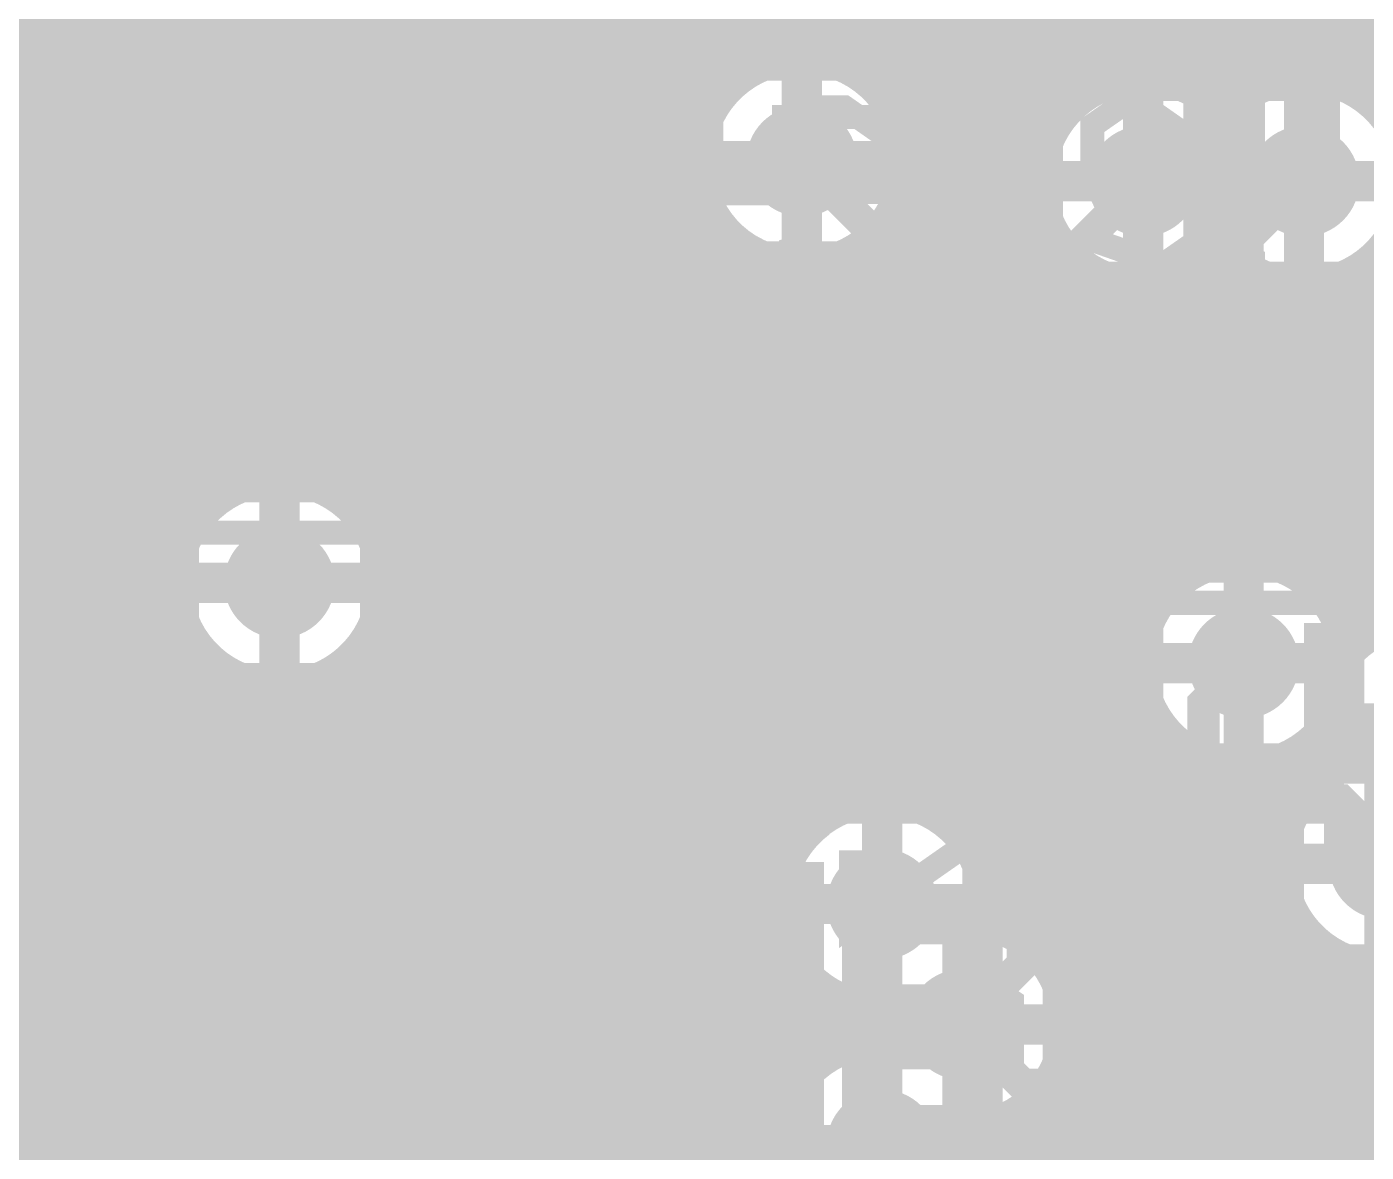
# Model space of a CAD drawing. Extents: x -7 to 100, y -42 to 30.
# Drawn here: x 51.74 to 60.21, y 18.12 to 25.23 of the extents above; entities that cross this region are included whole.
import ezdxf

# ---------------------------------------------------------------- set-up
doc = ezdxf.new("R2010")
doc.units = 0
doc.header["$MEASUREMENT"] = 0
doc.layers.get('0').update_dxf_attribs({"linetype": 'CONTINUOUS'})
for name, color, linetype in [('22-315-0_BOT', 7, 'CONTINUOUS'), ('22-315-0_DRD', 7, 'CONTINUOUS'), ('22-315-0_GND', 6, 'CONTINUOUS'), ('22-315-0_IN1', 4, 'CONTINUOUS'), ('22-315-0_SMB', 3, 'CONTINUOUS'), ('22-315-0_SMT', 5, 'CONTINUOUS'), ('22-315-0_SPB', 10, 'CONTINUOUS'), ('22-315-0_SPT', 14, 'CONTINUOUS'), ('22-315-0_SSB', 9, 'CONTINUOUS'), ('22-315-0_SST', 12, 'CONTINUOUS'), ('22-315-0_TOP', 11, 'CONTINUOUS'), ('THRUHOLE_TAP', 15, 'CONTINUOUS')]:
    doc.layers.add(name, color=color, linetype=linetype)

# ---------------------------------------------------------------- blocks, each defined once
blk = doc.blocks.new('RECTANGLE_8')
blk.add_solid([(0.4826, 0.4064), (0.4826, -0.4064), (-0.4826, 0.4064), (-0.4826, -0.4064)])
blk = doc.blocks.new('ROUND_56')
at = {"const_width": 0.35052}
blk.add_lwpolyline([(-0.17526, 0, 1), (0.17526, 0, 1)], format="xyb", close=True, dxfattribs=at)
blk = doc.blocks.new('ROUND_62')
at = {"const_width": 0.35052}
blk.add_lwpolyline([(-0.17526, 0, 1), (0.17526, 0, 1)], format="xyb", close=True, dxfattribs=at)
blk = doc.blocks.new('ROUND_65')
at = {"const_width": 0.35052}
blk.add_lwpolyline([(-0.17526, 0, 1), (0.17526, 0, 1)], format="xyb", close=True, dxfattribs=at)
blk = doc.blocks.new('ROUND_80')
at = {"const_width": 0.0635}
blk.add_lwpolyline([(-0.03175, 0, 1), (0.03175, 0, 1)], format="xyb", close=True, dxfattribs=at)
blk = doc.blocks.new('OBLONG_36')
at = {"const_width": 0.65024}
blk.add_lwpolyline([(0, 0.50038), (0, -0.50038)], dxfattribs=at)
at = {"const_width": 0.32512}
for points in [[(-0.16256, 0.50038, 1), (0.16256, 0.50038, 1)], [(-0.16256, -0.50038, 1), (0.16256, -0.50038, 1)]]:
    blk.add_lwpolyline(points, format="xyb", close=True, dxfattribs=at)
blk = doc.blocks.new('OBLONG_45')
at = {"const_width": 0.2794}
blk.add_lwpolyline([(0, 0.7493), (0, -0.7493)], dxfattribs=at)
at = {"const_width": 0.1397}
for points in [[(-0.06985, 0.7493, 1), (0.06985, 0.7493, 1)], [(-0.06985, -0.7493, 1), (0.06985, -0.7493, 1)]]:
    blk.add_lwpolyline(points, format="xyb", close=True, dxfattribs=at)
blk = doc.blocks.new('RECTANGLE_46')
blk.add_solid([(0.1397, 0.889), (0.1397, -0.889), (-0.1397, 0.889), (-0.1397, -0.889)])
blk = doc.blocks.new('OBLONG_47')
at = {"const_width": 0.2794}
blk.add_lwpolyline([(0.7493, 0), (-0.7493, 0)], dxfattribs=at)
at = {"const_width": 0.1397}
for points in [[(-0.81915, 0, 1), (-0.67945, 0, 1)], [(0.67945, 0, 1), (0.81915, 0, 1)]]:
    blk.add_lwpolyline(points, format="xyb", close=True, dxfattribs=at)
blk = doc.blocks.new('ROUND_83')
at = {"const_width": 0.10033}
blk.add_lwpolyline([(-0.050164, 0, 1), (0.050164, 0, 1)], format="xyb", close=True, dxfattribs=at)

msp = doc.modelspace()

# ---------------------------------------------------------------- linework, layer by layer
at = {"layer": '22-315-0_BOT'}
for points, const_width in [([(69.723, 25.527), (68.707, 25.527), (67.31, 24.13), (64.135, 24.13), (64.135, 27.94), (65.9511, 27.94), (66.0273, 28.0162), (65.9511, 27.94), (64.135, 27.94), (64.135, 24.13), (61.087, 24.13), (60.198, 25.019), (57.785, 25.019), (57.531, 25.273), (53.848, 25.273), (53.34, 24.765), (53.34, 24.2062)], 0.381), ([(53.0098, 26.52776), (53.0098, 25.13584)], 0.254), ([(52.7812, 26.36012), (52.7812, 24.9428)], 0.254), ([(51.8922, 26.2255), (51.8922, 24.9428)], 0.254), ([(52.0954, 26.2382), (52.0954, 24.9428)], 0.254), ([(52.324, 26.22804), (52.324, 24.19604)], 0.254), ([(52.5526, 26.26614), (52.5526, 24.9428)], 0.254), ([(53.49748, 25.62352), (52.99456, 25.11806)], 0.254), ([(53.17236, 25.2984), (51.8922, 25.2984)], 0.254), ([(52.94884, 25.0698), (51.8922, 25.0698)], 0.254), ([(52.2478, 24.9428), (51.8922, 24.9428)], 0.254), ([(52.2478, 24.9428), (52.2478, 24.11984)], 0.254), ([(52.87772, 24.9428), (52.5272, 24.9428)], 0.254), ([(52.5272, 24.9428), (52.5272, 24.39924)], 0.254), ([(52.5272, 24.8412), (52.2478, 24.8412)], 0.254), ([(54.4322, 24.7777), (54.1528, 24.7777)], 0.254), ([(54.1528, 24.7777), (54.1528, 19.5834)], 0.254), ([(54.1528, 24.7777), (54.1528, 23.5204)], 0.254), ([(54.3814, 24.7777), (54.3814, 19.5834)], 0.254), ([(54.4322, 24.7777), (54.4322, 23.5204)], 0.254), ([(52.5272, 24.6126), (52.2478, 24.6126)], 0.254), ([(54.4322, 24.6126), (54.1528, 24.6126)], 0.254), ([(52.5272, 24.39924), (52.2478, 24.11984)], 0.254), ([(52.51196, 24.384), (52.2478, 24.384)], 0.254), ([(54.4322, 24.384), (54.1528, 24.384)], 0.254), ([(57.15, 19.685), (57.15, 23.876), (56.642, 24.384), (56.4642, 24.2062), (55.245, 24.2062)], 0.2032), ([(55.245, 24.2062), (56.4642, 24.2062), (56.642, 24.384)], 0.2032), ([(51.6128, 22.7838), (53.0352, 24.2062)], 0.381), ([(53.0352, 24.2062), (53.34, 24.2062)], 0.2032), ([(57.15, 18.161), (57.277, 18.034), (57.785, 18.034), (58.547, 18.796), (58.547, 22.987), (59.817, 24.257)], 0.2032), ([(57.658, 18.923), (58.039, 19.304), (58.039, 23.495), (58.801, 24.257)], 0.2032), ([(52.28336, 24.1554), (52.2478, 24.1554)], 0.254), ([(54.4322, 24.1554), (54.1528, 24.1554)], 0.254), ([(54.4322, 23.9268), (54.1528, 23.9268)], 0.254), ([(56.29402, 23.7998), (56.0578, 23.7998)], 0.254), ([(56.29402, 23.7998), (56.0578, 23.7998)], 0.254), ([(56.0578, 23.7998), (56.0578, 23.5204)], 0.254), ([(56.2102, 23.7998), (56.2102, 19.8628)], 0.254), ([(54.4322, 23.6982), (54.1528, 23.6982)], 0.254), ([(56.7436, 23.6982), (56.0578, 23.6982)], 0.254), ([(56.4388, 23.73376), (56.4388, 19.8628)], 0.254), ([(56.6674, 23.70328), (56.6674, 20.16252)], 0.254), ([(56.7436, 23.70836), (56.7436, 20.22856)], 0.254), ([(54.4322, 23.5204), (54.4322, 23.4696)], 0.254), ([(56.0578, 23.5204), (56.0578, 23.4696)], 0.254), ([(54.1528, 23.4696), (54.1528, 22.0472)], 0.254), ([(54.4322, 23.4696), (54.1528, 23.4696)], 0.254), ([(54.4322, 23.4696), (54.4322, 22.0472)], 0.254), ([(56.0578, 23.4696), (56.0578, 22.0472)], 0.254), ([(56.7436, 23.4696), (56.0578, 23.4696)], 0.254), ([(54.4322, 23.241), (54.1528, 23.241)], 0.254), ([(56.7436, 23.241), (56.0578, 23.241)], 0.254), ([(52.5272, 22.99716), (52.2478, 22.71776)], 0.254), ([(52.5272, 22.99716), (52.5272, 22.0472)], 0.254), ([(54.4322, 23.0124), (54.1528, 23.0124)], 0.254), ([(56.7436, 23.0124), (56.0578, 23.0124)], 0.254), ([(52.5272, 22.7838), (52.31384, 22.7838)], 0.254), ([(52.324, 22.79396), (52.324, 19.8628)], 0.254), ([(53.34, 22.7838), (53.34, 21.717)], 0.2032), ([(54.4322, 22.7838), (54.1528, 22.7838)], 0.254), ([(54.4322, 22.7838), (55.245, 22.7838)], 0.254), ([(55.245, 22.0472), (55.245, 22.7838)], 0.254), ([(56.0578, 22.7838), (55.245, 22.7838)], 0.254), ([(55.245, 21.717), (55.245, 22.7838)], 0.2032), ([(55.245, 21.717), (55.245, 22.7838)], 0.2032), ([(56.7436, 22.7838), (56.0578, 22.7838)], 0.254), ([(52.2478, 22.71776), (52.2478, 22.0472)], 0.254), ([(52.5272, 22.5552), (52.2478, 22.5552)], 0.254), ([(54.4322, 22.5552), (54.1528, 22.5552)], 0.254), ([(56.7436, 22.5552), (56.0578, 22.5552)], 0.254), ([(52.5272, 22.3266), (52.2478, 22.3266)], 0.254), ([(54.4322, 22.3266), (54.1528, 22.3266)], 0.254), ([(56.7436, 22.3266), (56.0578, 22.3266)], 0.254), ([(52.5272, 22.098), (52.2478, 22.098)], 0.254), ([(54.4322, 22.098), (54.1528, 22.098)], 0.254), ([(56.7436, 22.098), (56.0578, 22.098)], 0.254), ([(52.2478, 22.0472), (50.6222, 22.0472)], 0.254), ([(51.6382, 22.0472), (51.6382, 19.8628)], 0.254), ([(51.8668, 22.0472), (51.8668, 19.8628)], 0.254), ([(52.0954, 22.0472), (52.0954, 19.8628)], 0.254), ([(52.74564, 22.0472), (52.5272, 22.0472)], 0.254), ([(52.5526, 22.0472), (52.5526, 19.8628)], 0.254), ([(54.1528, 22.0472), (53.93436, 22.0472)], 0.254), ([(56.0578, 22.0472), (54.4322, 22.0472)], 0.254), ([(54.61, 22.0472), (54.61, 19.5834)], 0.254), ([(54.8386, 22.0472), (54.8386, 19.5834)], 0.254), ([(55.0672, 22.0472), (55.0672, 19.5834)], 0.254), ([(55.2958, 22.0472), (55.2958, 19.8628)], 0.254), ([(55.5244, 22.0472), (55.5244, 19.8628)], 0.254), ([(55.753, 22.0472), (55.753, 19.8628)], 0.254), ([(55.9816, 22.0472), (55.9816, 19.8628)], 0.254), ([(52.67706, 21.8694), (47.53864, 21.8694)], 0.254), ([(56.7436, 21.8694), (54.00294, 21.8694)], 0.254), ([(52.66436, 21.6408), (47.72406, 21.6408)], 0.254), ([(56.7436, 21.6408), (54.01564, 21.6408)], 0.254), ([(52.73294, 21.4122), (47.79264, 21.4122)], 0.254), ([(56.7436, 21.4122), (53.94706, 21.4122)], 0.254), ([(52.7812, 21.32838), (52.7812, 19.8628)], 0.254), ([(53.9242, 21.36902), (53.9242, 19.5834)], 0.254), ([(52.91836, 21.1836), (47.91456, 21.1836)], 0.254), ([(59.436, 21.209), (59.182, 20.955), (59.182, 18.415), (57.658, 16.891), (57.658, 14.097), (56.388, 12.827), (53.975, 12.827), (53.213, 13.589), (51.562, 13.589), (50.8, 12.827), (50.8, 12.7762)], 0.2032), ([(53.6956, 21.13788), (53.6956, 19.5834)], 0.254), ([(56.7436, 21.1836), (53.76164, 21.1836)], 0.254), ([(53.0098, 21.12264), (53.0098, 19.5834)], 0.254), ([(53.467, 21.04898), (53.467, 19.5834)], 0.254), ([(53.2384, 21.0439), (53.2384, 19.5834)], 0.254), ([(56.7436, 20.955), (48.06442, 20.955)], 0.254), ([(52.6923, 12.7762), (53.1368, 12.7762), (53.467, 12.446), (56.642, 12.446), (58.166, 13.97), (58.166, 16.764), (59.563, 18.161), (59.563, 20.32), (60.071, 20.828), (60.579, 20.828)], 0.2032), ([(56.7436, 20.7264), (48.0822, 20.7264)], 0.254), ([(56.7436, 20.4978), (48.0822, 20.4978)], 0.254), ([(56.7436, 20.2692), (48.0822, 20.2692)], 0.254), ([(56.57088, 20.0406), (48.0822, 20.0406)], 0.254), ([(52.8828, 19.8628), (51.2572, 19.8628)], 0.254), ([(52.8828, 19.8628), (52.8828, 19.5834)], 0.254), ([(55.0672, 19.8628), (55.0672, 19.5834)], 0.254), ([(56.49214, 19.8628), (55.0672, 19.8628)], 0.254), ([(55.0672, 19.812), (52.8828, 19.812)], 0.254), ([(55.0672, 19.5834), (52.8828, 19.5834)], 0.254), ([(55.0672, 19.5834), (52.8828, 19.5834)], 0.254), ([(55.88, 19.1262), (52.07, 19.1262)], 0.3048), ([(52.8828, 18.669), (52.8828, 18.4404)], 0.254), ([(55.0672, 18.669), (52.8828, 18.669)], 0.254), ([(55.0672, 18.669), (52.8828, 18.669)], 0.254), ([(53.0098, 18.669), (53.0098, 14.5034)], 0.254), ([(53.2384, 18.669), (53.2384, 16.9418)], 0.254), ([(53.467, 18.669), (53.467, 16.9418)], 0.254), ([(53.6956, 18.669), (53.6956, 16.9418)], 0.254), ([(53.9242, 18.669), (53.9242, 16.9418)], 0.254), ([(54.1528, 18.669), (54.1528, 16.9418)], 0.254), ([(54.3814, 18.669), (54.3814, 16.9418)], 0.254), ([(54.61, 18.669), (54.61, 16.9418)], 0.254), ([(54.8386, 18.669), (54.8386, 15.24)], 0.254), ([(55.0672, 18.669), (55.0672, 15.24)], 0.254), ([(55.0672, 18.669), (55.0672, 18.4404)], 0.254), ([(52.8828, 18.4404), (52.8828, 18.3896)], 0.254), ([(55.0672, 18.4404), (52.8828, 18.4404)], 0.254), ([(52.8828, 18.3896), (52.8828, 16.9672)], 0.254), ([(55.0672, 18.3896), (55.0672, 16.9672)], 0.254), ([(55.0672, 18.2118), (52.8828, 18.2118)], 0.254)]:
    msp.add_lwpolyline(points, dxfattribs=dict(at, const_width=const_width))
at = {"layer": '22-315-0_BOT', "const_width": 0.254}
for points in [[(52.98948, 25.11552, 0.1049391), (52.87733, 24.94295)], [(52.98948, 25.11552, 0.1049391), (52.87733, 24.94295)], [(56.29402, 23.7998, 0.1351175), (56.642, 23.70402)], [(56.642, 23.70328, 0.0356211), (56.73862, 23.71017)], [(52.74564, 22.0472, 0.1274582), (52.66008, 21.717)], [(54.02072, 21.717, 0.127458), (53.93506, 22.04759)], [(52.65928, 21.717, 0.4142136), (53.34, 21.03628)], [(53.34, 21.03628, 0.4142136), (54.02072, 21.717)], [(56.7436, 20.22856, 0.1677578), (56.49214, 19.8628)]]:
    msp.add_lwpolyline(points, format="xyb", dxfattribs=at)
at = {"layer": '22-315-0_DRD', "const_width": 0.254}
for points in [[(57.531, 26.416), (57.531, 25.146)], [(57.531, 26.416), (57.531, 25.146)], [(58.166, 26.416), (58.166, 25.146)], [(58.166, 26.416), (58.166, 25.146)], [(58.801, 25.146), (58.801, 26.416)], [(58.801, 25.146), (58.801, 26.416)], [(57.531, 25.146), (58.801, 25.146)], [(57.531, 25.146), (58.801, 25.146)], [(56.007, 25.019), (56.007, 23.749)], [(57.277, 25.019), (56.007, 25.019)], [(56.642, 25.019), (56.642, 23.749)], [(57.277, 23.749), (57.277, 25.019)], [(58.166, 24.892), (58.166, 23.622)], [(59.436, 24.892), (58.166, 24.892)], [(58.801, 24.892), (58.801, 23.622)], [(59.182, 24.892), (59.182, 23.622)], [(60.452, 24.892), (59.182, 24.892)], [(59.436, 23.622), (59.436, 24.892)], [(59.817, 24.892), (59.817, 23.622)], [(57.277, 24.384), (56.007, 24.384)], [(59.436, 24.257), (58.166, 24.257)], [(60.452, 24.257), (59.182, 24.257)], [(56.007, 23.749), (57.277, 23.749)], [(58.166, 23.622), (59.436, 23.622)], [(59.182, 23.622), (60.452, 23.622)], [(52.705, 22.352), (52.705, 21.082)], [(53.975, 22.352), (52.705, 22.352)], [(53.34, 22.352), (53.34, 21.082)], [(53.975, 21.082), (53.975, 22.352)], [(54.61, 22.352), (54.61, 21.082)], [(55.88, 22.352), (54.61, 22.352)], [(54.61, 22.352), (54.61, 21.082)], [(55.88, 22.352), (54.61, 22.352)], [(55.245, 22.352), (55.245, 21.082)], [(55.245, 22.352), (55.245, 21.082)], [(55.88, 21.082), (55.88, 22.352)], [(55.88, 21.082), (55.88, 22.352)], [(58.801, 21.844), (58.801, 20.574)], [(60.071, 21.844), (58.801, 21.844)], [(59.436, 21.844), (59.436, 20.574)], [(60.071, 20.574), (60.071, 21.844)], [(53.975, 21.717), (52.705, 21.717)], [(55.88, 21.717), (54.61, 21.717)], [(55.88, 21.717), (54.61, 21.717)], [(59.944, 21.463), (59.944, 20.193)], [(61.214, 21.463), (59.944, 21.463)], [(60.071, 21.209), (58.801, 21.209)], [(52.705, 21.082), (53.975, 21.082)], [(54.61, 21.082), (55.88, 21.082)], [(54.61, 21.082), (55.88, 21.082)], [(61.214, 20.828), (59.944, 20.828)], [(58.801, 20.574), (60.071, 20.574)], [(59.69, 20.574), (59.69, 19.304)], [(60.96, 20.574), (59.69, 20.574)], [(59.69, 20.574), (59.69, 19.304)], [(60.96, 20.574), (59.69, 20.574)], [(60.325, 20.574), (60.325, 19.304)], [(60.325, 20.574), (60.325, 19.304)], [(56.515, 20.32), (56.515, 19.05)], [(57.785, 20.32), (56.515, 20.32)], [(57.15, 20.32), (57.15, 19.05)], [(57.785, 19.05), (57.785, 20.32)], [(59.944, 20.193), (61.214, 20.193)], [(60.96, 19.939), (59.69, 19.939)], [(60.96, 19.939), (59.69, 19.939)], [(57.785, 19.685), (56.515, 19.685)], [(57.023, 19.558), (57.023, 18.288)], [(58.293, 19.558), (57.023, 19.558)], [(57.658, 19.558), (57.658, 18.288)], [(58.293, 18.288), (58.293, 19.558)], [(59.69, 19.304), (60.96, 19.304)], [(59.69, 19.304), (60.96, 19.304)], [(56.515, 19.05), (57.785, 19.05)], [(58.293, 18.923), (57.023, 18.923)], [(56.515, 18.796), (56.515, 17.526)], [(57.785, 18.796), (56.515, 18.796)], [(57.15, 18.796), (57.15, 17.526)], [(57.785, 17.526), (57.785, 18.796)], [(57.023, 18.288), (58.293, 18.288)], [(57.785, 18.161), (56.515, 18.161)]]:
    msp.add_lwpolyline(points, dxfattribs=at)
at = {"layer": '22-315-0_IN1', "const_width": 0.254}
for points in [[(56.515, 29.337), (56.515, 25.05202)], [(56.7436, 29.337), (56.7436, 25.05456)], [(56.9722, 29.337), (56.9722, 24.97836)], [(57.2008, 29.337), (57.2008, 24.77008)], [(57.4294, 29.337), (57.4294, 20.30476)], [(59.0296, 29.337), (59.0296, 24.89708)], [(59.2582, 29.337), (59.2582, 24.75992)], [(59.4868, 29.337), (59.4868, 24.85136)], [(59.7154, 29.337), (59.7154, 24.92756)], [(59.944, 29.337), (59.944, 24.92502)], [(60.1726, 29.337), (60.1726, 24.83612)], [(56.2864, 26.88336), (56.2864, 24.96312)], [(53.3146, 26.78176), (53.3146, 22.39518)], [(55.372, 26.74112), (55.372, 22.38502)], [(55.1434, 26.68524), (55.1434, 22.38756)], [(55.6006, 26.64206), (55.6006, 22.29612)], [(56.0578, 26.69794), (56.0578, 24.73198)], [(53.086, 26.60904), (53.086, 22.34692)], [(55.8292, 26.62936), (55.8292, 22.06498)], [(53.5432, 26.49728), (53.5432, 22.3647)], [(52.8574, 26.40584), (52.8574, 22.19452)], [(54.9148, 26.44648), (54.9148, 22.31136)], [(51.7144, 26.37282), (51.7144, 17.21612)], [(53.7718, 26.34234), (53.7718, 22.24278)], [(54.6862, 26.31186), (54.6862, 22.10308)], [(51.943, 26.27376), (51.943, 17.30502)], [(52.1716, 26.22804), (52.1716, 17.30756)], [(52.4002, 26.23312), (52.4002, 17.23136)], [(52.6288, 26.289), (52.6288, 17.02308)], [(54.0004, 26.25598), (54.0004, 21.87702)], [(54.229, 26.2255), (54.229, 11.73988)], [(54.4576, 26.24328), (54.4576, 11.47572)], [(58.801, 25.53716), (58.801, 24.93772)], [(57.658, 25.32888), (57.658, 20.13712)], [(57.81802, 25.1968), (46.74108, 25.1968)], [(60.43676, 25.1968), (58.51398, 25.1968)], [(58.5724, 25.2349), (58.5724, 24.89708)], [(57.8866, 25.16124), (57.8866, 19.56308)], [(58.3438, 25.12314), (58.3438, 24.75992)], [(58.1152, 25.10282), (58.1152, 19.42592)], [(56.29402, 24.9682), (46.94936, 24.9682)], [(60.56122, 24.9682), (56.98998, 24.9682)], [(56.06288, 24.7396), (47.02556, 24.7396)], [(58.32094, 24.7396), (57.22112, 24.7396)], [(59.33694, 24.7396), (59.27852, 24.7396)], [(60.92444, 24.7396), (60.29452, 24.7396)], [(55.97398, 24.511), (47.02302, 24.511)], [(58.17108, 24.511), (57.31002, 24.511)], [(55.9689, 24.2824), (46.93412, 24.2824)], [(58.12028, 24.2824), (57.31256, 24.2824)], [(56.04764, 24.0538), (46.70298, 24.0538)], [(56.0578, 24.03602), (56.0578, 14.3637)], [(58.15076, 24.0538), (57.23636, 24.0538)], [(57.2008, 23.99538), (57.2008, 20.36318)], [(56.25338, 23.8252), (29.1338, 23.8252)], [(56.2864, 23.80488), (56.2864, 17.31772)], [(56.9722, 23.78964), (56.9722, 20.34032)], [(58.27522, 23.8252), (57.02808, 23.8252)], [(58.3438, 23.75408), (58.3438, 13.43406)], [(59.2582, 23.75408), (59.2582, 21.86432)], [(56.515, 23.71598), (56.515, 19.9263)], [(56.7436, 23.7109), (56.7436, 20.22856)], [(60.1726, 23.67788), (60.1726, 21.37156)], [(58.63844, 23.5966), (29.1338, 23.5966)], [(58.5724, 23.61692), (58.5724, 16.86052)], [(59.65444, 23.5966), (58.96102, 23.5966)], [(59.0296, 23.61692), (59.0296, 21.75256)], [(59.4868, 23.66264), (59.4868, 21.88718)], [(59.944, 23.58898), (59.944, 21.66112)], [(76.15936, 23.5966), (59.97702, 23.5966)], [(58.801, 23.57628), (58.801, 21.4503)], [(59.7154, 23.5839), (59.7154, 21.82876)], [(82.51698, 23.368), (42.1513, 23.368)], [(82.5119, 23.1394), (42.45356, 23.1394)], [(82.59064, 22.9108), (42.56532, 22.9108)], [(82.79638, 22.6822), (42.58818, 22.6822)], [(70.89394, 22.4536), (42.52976, 22.4536)], [(52.88788, 22.225), (42.36212, 22.225)], [(54.79288, 22.225), (53.79212, 22.225)], [(70.74408, 22.225), (55.69712, 22.225)], [(52.72024, 21.9964), (47.27702, 21.9964)], [(54.62524, 21.9964), (53.95976, 21.9964)], [(70.69328, 21.9964), (55.86476, 21.9964)], [(52.66182, 21.7678), (47.64278, 21.7678)], [(54.56682, 21.7678), (54.01818, 21.7678)], [(59.04738, 21.7678), (55.92318, 21.7678)], [(70.72376, 21.7678), (59.82208, 21.7678)], [(54.0004, 21.55444), (54.0004, 11.83894)], [(52.68214, 21.5392), (47.7647, 21.5392)], [(54.58714, 21.5392), (53.99532, 21.5392)], [(58.84164, 21.5392), (55.90032, 21.5392)], [(70.84822, 21.5392), (60.03036, 21.5392)], [(52.7939, 21.3106), (47.79518, 21.3106)], [(54.6989, 21.3106), (53.88356, 21.3106)], [(54.6862, 21.32838), (54.6862, 7.78764)], [(58.7629, 21.3106), (55.78856, 21.3106)], [(55.8292, 21.36902), (55.8292, 14.24178)], [(52.8574, 21.23694), (52.8574, 16.03756)], [(53.7718, 21.19122), (53.7718, 11.85164)], [(55.6006, 21.13788), (55.6006, 13.87602)], [(53.09616, 21.082), (47.74692, 21.082)], [(53.086, 21.08708), (53.086, 16.03502)], [(53.5432, 21.06676), (53.5432, 15.71498)], [(55.00116, 21.082), (53.5813, 21.082)], [(54.9148, 21.12264), (54.9148, 8.09498)], [(55.372, 21.04898), (55.372, 11.35888)], [(58.76798, 21.082), (55.4863, 21.082)], [(53.3146, 21.03628), (53.3146, 15.94612)], [(55.1434, 21.0439), (55.1434, 11.09472)], [(58.801, 20.96516), (58.801, 17.01292)], [(58.85688, 20.8534), (47.59452, 20.8534)], [(59.08802, 20.6248), (41.18864, 20.6248)], [(59.0296, 20.6629), (59.0296, 17.06118)], [(59.92876, 20.6248), (59.78398, 20.6248)], [(59.2582, 20.55114), (59.2582, 17.0307)], [(59.7154, 20.58924), (59.7154, 20.23872)], [(59.944, 20.58416), (59.944, 20.50288)], [(59.4868, 20.53082), (59.4868, 16.90878)], [(59.82208, 20.3962), (51.30292, 20.3962)], [(56.66994, 20.1676), (51.44008, 20.1676)], [(59.68492, 20.1676), (57.62752, 20.1676)], [(56.52008, 19.939), (51.48072, 19.939)], [(59.64428, 19.939), (57.77992, 19.939)], [(56.46928, 19.7104), (51.44008, 19.7104)], [(59.68492, 19.7104), (57.82818, 19.7104)], [(59.7154, 19.63674), (59.7154, 16.54302)], [(56.49976, 19.4818), (51.30292, 19.4818)], [(56.515, 19.44116), (56.515, 18.4023)], [(59.82208, 19.4818), (58.04408, 19.4818)], [(59.944, 19.37512), (59.944, 14.40688)], [(60.1726, 19.27606), (60.1726, 14.50594)], [(56.62422, 19.2532), (37.47008, 19.2532)], [(77.47508, 19.2532), (58.25236, 19.2532)], [(56.7436, 19.1389), (56.7436, 18.70456)], [(56.9849, 19.0246), (37.36848, 19.0246)], [(56.9722, 19.02714), (56.9722, 18.81632)], [(80.38592, 19.0246), (58.32856, 19.0246)], [(56.90616, 18.796), (37.20592, 18.796)], [(80.34528, 18.796), (58.32602, 18.796)], [(56.6039, 18.5674), (36.9443, 18.5674)], [(80.38592, 18.5674), (58.23712, 18.5674)], [(58.1152, 18.42008), (58.1152, 13.50264)], [(56.49214, 18.3388), (39.75608, 18.3388)], [(80.52308, 18.3388), (58.00598, 18.3388)], [(57.8866, 18.28292), (57.8866, 13.48994)], [(56.47182, 18.1102), (46.85792, 18.1102)], [(99.441, 18.1102), (57.82818, 18.1102)]]:
    msp.add_lwpolyline(points, dxfattribs=at)
for points in [[(57.48528, 25.781, 0.4142136), (58.166, 25.10028)], [(58.166, 25.10028, 0.4142136), (58.84672, 25.781)], [(56.642, 25.06472, 0.4142136), (55.96128, 24.384)], [(57.32272, 24.384, 0.4142136), (56.642, 25.06472)], [(58.801, 24.93772, 0.4142136), (58.12028, 24.257)], [(59.309, 24.70912, 0.2140662), (58.801, 24.93706)], [(59.817, 24.93772, 0.2140671), (59.3085, 24.70956)], [(60.49772, 24.257, 0.4142136), (59.817, 24.93772)], [(55.96128, 24.384, 0.4142136), (56.642, 23.70328)], [(56.642, 23.70328, 0.4142136), (57.32272, 24.384)], [(58.12028, 24.257, 0.4142136), (58.801, 23.57628)], [(59.817, 23.57628, 0.4142136), (60.49772, 24.257)], [(58.801, 23.57628, 0.214066), (59.3095, 23.80444)], [(59.309, 23.80488, 0.2140662), (59.817, 23.57694)], [(53.34, 22.39772, 0.4142136), (52.65928, 21.717)], [(54.02072, 21.717, 0.4142136), (53.34, 22.39772)], [(55.245, 22.39772, 0.4142136), (54.56428, 21.717)], [(55.245, 22.39772, 0.4142136), (54.56428, 21.717)], [(55.92572, 21.717, 0.4142136), (55.245, 22.39772)], [(55.92572, 21.717, 0.4142136), (55.245, 22.39772)], [(59.436, 21.88972, 0.4142136), (58.75528, 21.209)], [(60.10656, 21.31822, 0.3676775), (59.436, 21.88718)], [(52.65928, 21.717, 0.4142136), (53.34, 21.03628)], [(53.34, 21.03628, 0.4142136), (54.02072, 21.717)], [(54.56428, 21.717, 0.4142136), (55.245, 21.03628)], [(54.56428, 21.717, 0.4142136), (55.245, 21.03628)], [(55.245, 21.03628, 0.4142136), (55.92572, 21.717)], [(55.245, 21.03628, 0.4142136), (55.92572, 21.717)], [(60.579, 21.50872, 0.1941176), (60.10663, 21.31815)], [(58.75528, 21.209, 0.4142136), (59.436, 20.52828)], [(59.436, 20.52828, 0.1941165), (59.90837, 20.71885)], [(59.90844, 20.71878, 0.0769503), (59.97286, 20.52112)], [(59.97194, 20.52066, 0.2620783), (59.64457, 19.939)], [(57.15, 20.36572, 0.4142136), (56.46928, 19.685)], [(57.83072, 19.685, 0.4142136), (57.15, 20.36572)], [(59.64428, 19.939, 0.4142136), (60.325, 19.25828)], [(60.325, 19.25828, 0.4142136), (61.00572, 19.939)], [(56.46928, 19.685, 0.3441513), (56.9849, 19.0246)], [(57.8231, 19.5834, 0.0374706), (57.83072, 19.685)], [(58.33872, 18.923, 0.3451655), (57.82056, 19.5834)], [(56.9849, 19.0246, 0.0374706), (56.97728, 18.923)], [(56.97728, 18.923, 0.0374707), (56.9849, 18.8214)], [(57.82056, 18.2626, 0.3451647), (58.33872, 18.923)], [(56.9849, 18.8214, 0.3441507), (56.46928, 18.161)], [(57.83072, 18.161, 0.03761), (57.82304, 18.26297)], [(56.46928, 18.161, 0.2078389), (56.68544, 17.66344)], [(57.36082, 17.5133, 0.3247769), (57.83072, 18.161)]]:
    msp.add_lwpolyline(points, format="xyb", dxfattribs=at)
at = {"layer": '22-315-0_SSB', "const_width": 0.1524}
for points in [[(52.89042, 25.60574), (52.89042, 25.19172), (53.90642, 25.19172)], [(56.57342, 25.56256), (56.57342, 25.09012), (57.24906, 25.56256), (57.41924, 25.56256), (57.58942, 25.50414), (57.58942, 25.14854), (57.41924, 25.09012)], [(58.98642, 25.14854), (58.98642, 25.50414), (58.81624, 25.56256), (58.64606, 25.56256), (58.47842, 25.50414), (58.47842, 25.14854), (58.64606, 25.09012), (58.81624, 25.09012), (59.49442, 25.32634)], [(52.2605, 24.9555), (52.2605, 22.0345), (50.6222, 22.0345), (50.6222, 24.9555), (52.2605, 24.9555)], [(54.1655, 24.9555), (54.1655, 22.0345), (52.5272, 22.0345), (52.5272, 24.9555), (54.1655, 24.9555)], [(56.0705, 24.9555), (56.0705, 22.0345), (54.4322, 22.0345), (54.4322, 24.9555), (56.0705, 24.9555)], [(56.74106, 24.25192), (56.57342, 24.36876), (56.57342, 24.60752), (56.74106, 24.72436), (56.91124, 24.72436), (57.24906, 24.48814), (57.58942, 24.72436), (57.58942, 24.25192)], [(58.64606, 24.25192), (58.47842, 24.36876), (58.47842, 24.60752), (58.64606, 24.72436), (58.81624, 24.72436), (59.15406, 24.48814), (59.49442, 24.72436), (59.49442, 24.25192)], [(56.74106, 23.88616), (56.57342, 23.82774), (56.57342, 23.47214), (56.74106, 23.41372), (57.41924, 23.41372), (57.58942, 23.47214), (57.58942, 23.82774), (57.41924, 23.88616)], [(58.98642, 23.70836), (58.47842, 23.88616)], [(58.98642, 23.41372), (58.98642, 23.76932), (59.15406, 23.88616), (59.32424, 23.88616), (59.49442, 23.76932), (59.49442, 23.41372), (58.47842, 23.41372)], [(51.82362, 20.77212), (51.70424, 20.60194), (51.46802, 20.60194), (51.34864, 20.77212), (51.34864, 20.93976), (51.58486, 21.28012), (51.34864, 21.61794), (51.82362, 21.61794)], [(52.66182, 21.10994), (52.30622, 21.10994), (52.18684, 21.28012), (52.18684, 21.44776), (52.30622, 21.61794), (52.66182, 21.61794), (52.66182, 20.60194)], [(52.36464, 21.10994), (52.18684, 20.60194)], [(56.95442, 20.02536), (56.95442, 19.55292), (57.63006, 20.02536), (57.80024, 20.02536), (57.97042, 19.96694), (57.97042, 19.61134), (57.80024, 19.55292)], [(51.2445, 16.9545), (51.2445, 19.8755), (52.8828, 19.8755), (52.8828, 16.9545), (51.2445, 16.9545)], [(56.7055, 19.8755), (56.7055, 16.9545), (55.0672, 16.9545), (55.0672, 19.8755), (56.7055, 19.8755)], [(57.46242, 19.00936), (56.95442, 19.18716)], [(57.46242, 18.71472), (57.46242, 19.07032), (57.63006, 19.18716), (57.80024, 19.18716), (57.97042, 19.07032), (57.97042, 18.71472), (56.95442, 18.71472)], [(58.4454, 18.2499), (59.4614, 18.6055), (59.4614, 18.13306)], [(53.69306, 18.02892), (53.52542, 18.08734), (53.52542, 18.44294), (53.69306, 18.50136), (54.03342, 18.50136), (54.20106, 18.38452), (54.20106, 18.02892), (54.54142, 18.02892), (54.54142, 18.50136)]]:
    msp.add_lwpolyline(points, dxfattribs=at)
at = {"layer": '22-315-0_SST', "const_width": 0.1524}
for points in [[(56.96204, 25.44318), (56.96204, 25.08758), (56.7944, 25.02662), (56.62422, 25.02662), (56.45404, 25.08758), (56.45404, 25.44318), (56.62422, 25.5016), (56.7944, 25.5016), (57.47004, 25.26538)], [(55.47106, 25.05964), (55.47106, 25.41524), (55.6387, 25.4762), (55.80888, 25.4762), (55.97906, 25.41524), (55.97906, 25.05964), (55.80888, 25.00122), (55.6387, 25.00122), (54.96306, 25.23744)], [(56.45404, 24.6634), (57.3024, 24.6634), (57.47004, 24.60498), (57.47004, 24.24938), (57.3024, 24.18842), (56.45404, 24.18842)], [(54.96306, 24.638), (54.96306, 24.39924)], [(55.6387, 24.22144), (55.80888, 24.22144), (55.97906, 24.2824), (55.97906, 24.51862), (55.80888, 24.57704), (54.96306, 24.57704)], [(51.67884, 22.97176), (51.67884, 24.15794), (51.54168, 23.95982)], [(52.19192, 23.16988), (52.2605, 22.97176), (52.67452, 22.97176), (52.7431, 23.16988), (52.7431, 23.56612), (52.60594, 23.7617), (52.19192, 23.7617), (52.19192, 24.15794), (52.7431, 24.15794)], [(54.25186, 22.97176), (54.1147, 23.16988), (54.04612, 23.368), (54.04612, 23.7617), (54.1147, 23.95982), (54.25186, 24.15794), (54.39156, 24.15794), (54.52872, 23.95982), (54.5973, 23.7617), (54.5973, 23.368), (54.52872, 23.16988), (54.39156, 22.97176), (54.25186, 22.97176)], [(53.6702, 23.56612), (53.11902, 23.56612)], [(51.816, 22.97176), (51.54168, 22.97176)], [(64.77, 13.843), (64.77, 21.59), (55.88, 21.59), (55.88, 12.7), (63.627, 12.7), (64.77, 13.843)], [(47.244, 17.145), (47.244, 20.193), (52.832, 20.193), (52.832, 16.383), (48.006, 16.383), (47.244, 17.145)]]:
    msp.add_lwpolyline(points, dxfattribs=at)
at = {"layer": '22-315-0_TOP'}
for points, const_width in [([(58.801, 24.257), (59.182, 24.638), (59.182, 26.543), (58.43524, 27.28976), (57.15, 27.28976)], 0.2032), ([(58.00852, 26.80716), (58.00852, 25.22474)], 0.254), ([(58.23712, 26.80462), (58.23712, 24.99614)], 0.254), ([(58.46572, 26.57602), (58.46572, 24.9047)], 0.254), ([(59.817, 24.257), (59.944, 24.384), (59.944, 25.273), (61.31052, 26.63952), (62.04966, 26.63952)], 0.2032), ([(58.69432, 26.34742), (58.69432, 24.97836)], 0.254), ([(58.6994, 26.34234), (58.6994, 24.9809)], 0.254), ([(57.83326, 25.4), (58.37936, 24.8539)], 0.254), ([(58.6994, 25.2984), (57.93486, 25.2984)], 0.254), ([(46.355, 24.638), (46.99, 25.273), (57.277, 25.273), (58.05424, 24.49576), (58.05424, 22.8219)], 0.2032), ([(58.6994, 25.0698), (58.16346, 25.0698)], 0.254), ([(56.03494, 24.7904), (47.19066, 24.7904)], 0.254), ([(51.83632, 24.7904), (51.83632, 24.61514)], 0.254), ([(52.06492, 24.7904), (52.06492, 24.61514)], 0.254), ([(52.29352, 24.7904), (52.29352, 24.61514)], 0.254), ([(52.52212, 24.7904), (52.52212, 24.61514)], 0.254), ([(52.75072, 24.7904), (52.75072, 24.61514)], 0.254), ([(52.97932, 24.7904), (52.97932, 24.61514)], 0.254), ([(53.20792, 24.7904), (53.20792, 24.61514)], 0.254), ([(53.43652, 24.7904), (53.43652, 24.61514)], 0.254), ([(53.66512, 24.7904), (53.66512, 24.61514)], 0.254), ([(53.89372, 24.7904), (53.89372, 24.61514)], 0.254), ([(54.12232, 24.7904), (54.12232, 24.61514)], 0.254), ([(54.35092, 24.7904), (54.35092, 24.61514)], 0.254), ([(54.57952, 24.7904), (54.57952, 24.61514)], 0.254), ([(54.80812, 24.7904), (54.80812, 24.61514)], 0.254), ([(55.03672, 24.7904), (55.03672, 24.61514)], 0.254), ([(55.26532, 24.7904), (55.26532, 21.3614)], 0.254), ([(55.49392, 24.7904), (55.49392, 21.33092)], 0.254), ([(55.72252, 24.7904), (55.72252, 21.1709)], 0.254), ([(55.95112, 24.7904), (55.95112, 24.62022)], 0.254), ([(55.94858, 24.6126), (47.08398, 24.6126)], 0.254), ([(55.0545, 24.61514), (47.23638, 24.61514), (47.23638, 22.51456)], 0.254), ([(55.0545, 24.61514), (55.0545, 22.51456)], 0.254), ([(55.91048, 24.384), (55.0545, 24.384)], 0.254), ([(56.642, 24.384), (57.15, 24.384), (57.55386, 23.98014), (57.55386, 22.8219)], 0.2032), ([(51.67884, 22.97176), (51.67884, 24.15794), (51.54168, 23.95982)], 0.1524), ([(52.19192, 23.16988), (52.2605, 22.97176), (52.67452, 22.97176), (52.7431, 23.16988), (52.7431, 23.56612), (52.60594, 23.7617), (52.19192, 23.7617), (52.19192, 24.15794), (52.7431, 24.15794)], 0.1524), ([(54.25186, 22.97176), (54.1147, 23.16988), (54.04612, 23.368), (54.04612, 23.7617), (54.1147, 23.95982), (54.25186, 24.15794), (54.39156, 24.15794), (54.52872, 23.95982), (54.5973, 23.7617), (54.5973, 23.368), (54.52872, 23.16988), (54.39156, 22.97176), (54.25186, 22.97176)], 0.1524), ([(55.94858, 24.1554), (55.0545, 24.1554)], 0.254), ([(55.95112, 24.14524), (55.95112, 20.82292)], 0.254), ([(56.0705, 23.9268), (55.0545, 23.9268)], 0.254), ([(56.04764, 23.6982), (55.0545, 23.6982)], 0.254), ([(53.6702, 23.56612), (53.11902, 23.56612)], 0.1524), ([(56.0324, 23.5712), (56.0324, 22.0726)], 0.254), ([(56.0324, 23.4696), (55.0545, 23.4696)], 0.254), ([(56.0324, 23.241), (55.0545, 23.241)], 0.254), ([(56.0324, 23.0124), (55.0545, 23.0124)], 0.254), ([(51.816, 22.97176), (51.54168, 22.97176)], 0.1524), ([(56.0324, 22.7838), (55.0545, 22.7838)], 0.254), ([(60.55614, 22.8219), (60.55614, 21.82114), (59.944, 21.209), (59.436, 21.209)], 0.2032), ([(55.0545, 22.51456), (52.26304, 22.51456)], 0.254), ([(52.52212, 22.51456), (52.52212, 22.3774)], 0.254), ([(52.75072, 22.51456), (52.75072, 22.1488)], 0.254), ([(52.97932, 22.51456), (52.97932, 22.352)], 0.254), ([(53.20792, 22.51456), (53.20792, 22.43582)], 0.254), ([(53.43652, 22.51456), (53.43652, 22.4409)], 0.254), ([(53.66512, 22.51456), (53.66512, 22.36978)], 0.254), ([(53.89372, 22.51456), (53.89372, 22.19452)], 0.254), ([(54.12232, 22.51456), (54.12232, 21.3614)], 0.254), ([(54.35092, 22.51456), (54.35092, 21.3614)], 0.254), ([(54.57952, 22.51456), (54.57952, 21.3614)], 0.254), ([(54.80812, 22.51456), (54.80812, 21.3614)], 0.254), ([(55.03672, 22.51456), (55.03672, 21.3614)], 0.254), ([(56.0324, 22.5552), (55.0545, 22.5552)], 0.254), ([(52.93614, 22.3266), (52.578, 22.3266)], 0.254), ([(56.0324, 22.3266), (53.74132, 22.3266)], 0.254), ([(56.0324, 22.098), (53.9623, 22.098)], 0.254), ([(71.374, 21.971), (69.342, 21.971), (68.961, 21.59), (64.516, 21.59), (62.484, 19.558), (60.96, 19.558), (60.452, 19.05), (58.674, 19.05), (58.039, 19.685), (57.15, 19.685)], 0.2032), ([(56.07304, 21.8694), (54.05374, 21.8694)], 0.254), ([(53.34, 21.717), (53.31968, 21.717), (53.31968, 20.48764), (53.467, 20.34032), (54.5719, 20.34032)], 0.2032), ([(56.261, 21.6408), (54.06644, 21.6408)], 0.254), ([(54.5719, 20.8407), (54.5719, 21.0439), (55.245, 21.717)], 0.2032), ([(56.17972, 21.70938), (56.17972, 20.82292)], 0.254), ([(56.40832, 21.57222), (56.40832, 20.82292)], 0.254), ([(56.63692, 21.55952), (56.63692, 20.82292)], 0.254), ([(56.86552, 21.58746), (56.86552, 20.82292)], 0.254), ([(58.23712, 21.58492), (58.23712, 20.82292)], 0.254), ([(58.46572, 21.55952), (58.46572, 20.82292)], 0.254), ([(58.69432, 21.56968), (58.69432, 20.82292)], 0.254), ([(58.07456, 21.5519), (57.03316, 21.5519)], 0.254), ([(57.09412, 21.5519), (57.09412, 20.82292)], 0.254), ([(57.32272, 21.5519), (57.32272, 20.82292)], 0.254), ([(57.55132, 21.5519), (57.55132, 20.82292)], 0.254), ([(57.77992, 21.5519), (57.77992, 20.82292)], 0.254), ([(58.00852, 21.5519), (58.00852, 20.82292)], 0.254), ([(58.73496, 21.4122), (54.00294, 21.4122)], 0.254), ([(55.3212, 21.3614), (53.97754, 21.3614)], 0.254), ([(52.77612, 21.25218), (52.77612, 20.83562)], 0.254), ([(52.83708, 21.1836), (52.77612, 21.1836)], 0.254), ([(52.83708, 21.18614), (52.83708, 20.48764)], 0.254), ([(58.70448, 21.1836), (55.71236, 21.1836)], 0.254), ([(52.83708, 20.955), (52.77612, 20.955)], 0.254), ([(58.7502, 20.955), (55.8292, 20.955)], 0.254), ([(58.81624, 20.82292), (55.8419, 20.82292)], 0.254), ([(52.83708, 20.7264), (52.76596, 20.7264)], 0.254), ([(52.75072, 20.6502), (52.75072, 18.6436)], 0.254), ([(52.83708, 20.4978), (52.68976, 20.4978)], 0.254), ([(52.52212, 20.29206), (52.52212, 18.6436)], 0.254), ([(54.5719, 20.34032), (60.05068, 20.34032), (60.325, 20.066), (60.325, 19.939)], 0.2032), ([(51.64836, 20.2692), (51.22164, 20.2692)], 0.254), ([(52.88788, 20.2692), (52.49164, 20.2692)], 0.254), ([(51.83632, 20.17014), (51.83632, 18.6436)], 0.254), ([(52.06492, 20.1295), (52.06492, 18.6436)], 0.254), ([(52.29352, 20.16506), (52.29352, 18.6436)], 0.254), ([(52.97932, 20.14728), (53.11902, 20.00504)], 0.254), ([(52.97932, 20.14474), (52.97932, 18.6436)], 0.254), ([(53.08346, 20.0406), (50.56886, 20.0406)], 0.254), ([(53.20792, 19.93392), (53.20792, 18.6436)], 0.254), ([(53.3019, 19.812), (50.34026, 19.812)], 0.254), ([(53.36286, 19.5834), (50.11166, 19.5834)], 0.254), ([(53.3019, 19.3548), (49.88306, 19.3548)], 0.254), ([(53.34762, 19.1262), (49.65446, 19.1262)], 0.254), ([(66.04, 18.83918), (64.72682, 18.83918), (64.516, 19.05), (61.17082, 19.05), (60.66282, 18.542), (58.039, 18.542), (57.658, 18.923)], 0.2032), ([(53.30444, 18.8976), (45.6311, 18.8976)], 0.254), ([(53.32984, 18.669), (45.6311, 18.669)], 0.254), ([(53.213, 18.6436), (48.26, 18.6436)], 0.254), ([(66.04, 18.3388), (64.516, 18.3388), (64.3128, 18.542), (61.341, 18.542), (60.96, 18.161), (57.15, 18.161)], 0.2032), ([(46.355, 14.605), (46.355, 16.256), (48.26, 18.161), (53.213, 18.161), (53.53558, 17.83842), (54.5719, 17.83842)], 0.2032)]:
    msp.add_lwpolyline(points, dxfattribs=dict(at, const_width=const_width))
at = {"layer": '22-315-0_TOP', "const_width": 0.254}
for points in [[(58.6994, 24.9809, 0.1194527), (58.37925, 24.85406)], [(56.03494, 24.7904, 0.1485615), (55.91147, 24.384)], [(55.91048, 24.384, 0.1982739), (56.12347, 23.86801)], [(56.12384, 23.86838, 0.1525533), (56.03101, 23.5712)], [(52.72024, 22.10562, 0.2291165), (52.26267, 22.51327)], [(53.34, 22.44852, 0.2582002), (52.72024, 22.10562)], [(54.07152, 21.717, 0.4142136), (53.34, 22.44852)], [(56.0324, 22.0726, 0.4142136), (56.5531, 21.5519)], [(53.97754, 21.3614, 0.1278875), (54.07, 21.717)], [(56.5531, 21.5519, 0.125291), (56.80208, 21.61528)], [(56.80202, 21.6154, 0.1164817), (57.03313, 21.55121)], [(58.07456, 21.5519, 0.1153988), (58.30341, 21.61494)], [(58.30316, 21.6154, 0.1263772), (58.55462, 21.55081)], [(58.55462, 21.5519, 0.125291), (58.8036, 21.61528)], [(58.82132, 21.60524, 0.1441332), (58.70468, 21.209)], [(55.8419, 20.8407, 0.4142136), (55.3212, 21.3614)], [(52.77612, 21.25218, 0.0307646), (52.83742, 21.1865)], [(58.70448, 21.209, 0.1401887), (58.8151, 20.82221)], [(52.07, 20.1295, 0.4142136), (52.77612, 20.83562)], [(51.435, 20.52828, 0.2875625), (52.07, 20.1295)], [(52.83708, 20.48764, 0.1989124), (52.97843, 20.14639)], [(53.12664, 19.99996, 0.1109566), (53.30495, 19.88708)], [(53.12664, 19.99996, 0.1109566), (53.30495, 19.88708)], [(53.30444, 19.88566, 0.0220054), (53.30243, 19.83994)], [(53.3019, 19.83994, 0.1263771), (53.36635, 19.589)], [(53.3654, 19.58848, 0.1252915), (53.30203, 19.33956)], [(53.3019, 19.33956, 0.1263771), (53.36635, 19.08862)], [(53.3654, 19.0881, 0.1252915), (53.30203, 18.83918)], [(53.3019, 18.83918, 0.1070631), (53.34857, 18.62371)], [(53.34762, 18.62328, 0.0709618), (53.213, 18.64248)]]:
    msp.add_lwpolyline(points, format="xyb", dxfattribs=at)

# ---------------------------------------------------------------- block references
at = {"layer": '22-315-0_BOT'}
for name, p in [('ROUND_56', (56.642, 24.384)), ('RECTANGLE_8', (51.435, 24.2062)), ('RECTANGLE_8', (53.34, 24.2062)), ('RECTANGLE_8', (55.245, 24.2062)), ('ROUND_56', (58.801, 24.257)), ('ROUND_56', (59.817, 24.257)), ('RECTANGLE_8', (51.435, 22.7838)), ('RECTANGLE_8', (53.34, 22.7838)), ('RECTANGLE_8', (55.245, 22.7838)), ('ROUND_56', (53.34, 21.717)), ('ROUND_56', (55.245, 21.717)), ('ROUND_56', (59.436, 21.209)), ('ROUND_56', (60.325, 19.939)), ('ROUND_56', (57.15, 19.685)), ('RECTANGLE_8', (52.07, 19.1262)), ('RECTANGLE_8', (55.88, 19.1262)), ('ROUND_56', (57.658, 18.923)), ('ROUND_56', (57.15, 18.161))]:
    msp.add_blockref(name, p, dxfattribs=at)
at = {"layer": '22-315-0_GND'}
for name, p in [('ROUND_65', (56.642, 24.384)), ('ROUND_65', (58.801, 24.257)), ('ROUND_65', (59.817, 24.257)), ('ROUND_62', (53.34, 21.717)), ('ROUND_80', (55.245, 21.717)), ('ROUND_65', (59.436, 21.209)), ('ROUND_62', (60.325, 19.939)), ('ROUND_65', (57.15, 19.685)), ('ROUND_65', (57.658, 18.923)), ('ROUND_65', (57.15, 18.161))]:
    msp.add_blockref(name, p, dxfattribs=at)
at = {"layer": '22-315-0_IN1'}
for name, p in [('ROUND_65', (56.642, 24.384)), ('ROUND_65', (58.801, 24.257)), ('ROUND_65', (59.817, 24.257)), ('ROUND_62', (53.34, 21.717)), ('ROUND_62', (55.245, 21.717)), ('ROUND_65', (59.436, 21.209)), ('ROUND_62', (60.325, 19.939)), ('ROUND_65', (57.15, 19.685)), ('ROUND_65', (57.658, 18.923)), ('ROUND_65', (57.15, 18.161))]:
    msp.add_blockref(name, p, dxfattribs=at)
at = {"layer": '22-315-0_SMB'}
for p in [(51.435, 24.2062), (53.34, 24.2062), (55.245, 24.2062), (51.435, 22.7838), (53.34, 22.7838), (55.245, 22.7838), (52.07, 19.1262), (55.88, 19.1262)]:
    msp.add_blockref('RECTANGLE_8', p, dxfattribs=at)
at = {"layer": '22-315-0_SMT'}
for name, p in [('OBLONG_45', (56.5531, 22.8219)), ('OBLONG_45', (57.05348, 22.8219)), ('RECTANGLE_46', (57.55386, 22.8219)), ('OBLONG_45', (58.05424, 22.8219)), ('OBLONG_45', (58.55462, 22.8219)), ('OBLONG_45', (59.055, 22.8219)), ('OBLONG_45', (59.55538, 22.8219)), ('OBLONG_45', (60.05576, 22.8219)), ('OBLONG_36', (52.07, 21.336)), ('OBLONG_47', (54.5719, 20.8407)), ('OBLONG_47', (54.5719, 20.34032)), ('OBLONG_47', (54.5719, 19.83994)), ('OBLONG_47', (54.5719, 19.33956)), ('OBLONG_47', (54.5719, 18.83918)), ('OBLONG_47', (54.5719, 18.3388))]:
    msp.add_blockref(name, p, dxfattribs=at)
at = {"layer": '22-315-0_SPB'}
for p in [(51.435, 24.2062), (53.34, 24.2062), (55.245, 24.2062), (51.435, 22.7838), (53.34, 22.7838), (55.245, 22.7838), (52.07, 19.1262), (55.88, 19.1262)]:
    msp.add_blockref('RECTANGLE_8', p, dxfattribs=at)
at = {"layer": '22-315-0_SPT'}
for name, p in [('OBLONG_45', (56.5531, 22.8219)), ('OBLONG_45', (57.05348, 22.8219)), ('RECTANGLE_46', (57.55386, 22.8219)), ('OBLONG_45', (58.05424, 22.8219)), ('OBLONG_45', (58.55462, 22.8219)), ('OBLONG_45', (59.055, 22.8219)), ('OBLONG_45', (59.55538, 22.8219)), ('OBLONG_45', (60.05576, 22.8219)), ('OBLONG_36', (52.07, 21.336)), ('OBLONG_47', (54.5719, 20.8407)), ('OBLONG_47', (54.5719, 20.34032)), ('OBLONG_47', (54.5719, 19.83994)), ('OBLONG_47', (54.5719, 19.33956)), ('OBLONG_47', (54.5719, 18.83918)), ('OBLONG_47', (54.5719, 18.3388))]:
    msp.add_blockref(name, p, dxfattribs=at)
at = {"layer": '22-315-0_TOP'}
for name, p in [('ROUND_56', (56.642, 24.384)), ('ROUND_56', (58.801, 24.257)), ('ROUND_56', (59.817, 24.257)), ('OBLONG_45', (56.5531, 22.8219)), ('OBLONG_45', (57.05348, 22.8219)), ('RECTANGLE_46', (57.55386, 22.8219)), ('OBLONG_45', (58.05424, 22.8219)), ('OBLONG_45', (58.55462, 22.8219)), ('OBLONG_45', (59.055, 22.8219)), ('OBLONG_45', (59.55538, 22.8219)), ('OBLONG_45', (60.05576, 22.8219)), ('OBLONG_36', (52.07, 21.336)), ('ROUND_56', (53.34, 21.717)), ('ROUND_56', (55.245, 21.717)), ('ROUND_56', (59.436, 21.209)), ('OBLONG_47', (54.5719, 20.8407)), ('OBLONG_47', (54.5719, 20.34032)), ('ROUND_56', (60.325, 19.939)), ('ROUND_56', (57.15, 19.685)), ('OBLONG_47', (54.5719, 19.83994)), ('OBLONG_47', (54.5719, 19.33956)), ('ROUND_56', (57.658, 18.923)), ('OBLONG_47', (54.5719, 18.83918)), ('OBLONG_47', (54.5719, 18.3388)), ('ROUND_56', (57.15, 18.161))]:
    msp.add_blockref(name, p, dxfattribs=at)
at = {"layer": 'THRUHOLE_TAP'}
for p in [(56.642, 24.384), (58.801, 24.257), (59.817, 24.257), (53.34, 21.717), (55.245, 21.717), (59.436, 21.209), (57.15, 19.685), (57.658, 18.923), (57.15, 18.161)]:
    msp.add_blockref('ROUND_83', p, dxfattribs=at)

doc.saveas('drawing.dxf')
